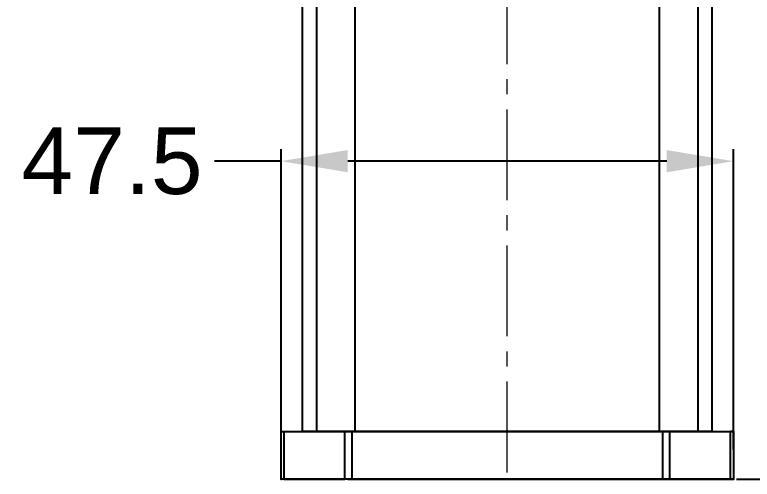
# Model space of a CAD drawing. Header units: millimetres. Extents: x 13387 to 13981, y 3730 to 4570.
# Drawn here: x 13478.1 to 13555.6, y 4002.8 to 4051.5 of the extents above; entities that cross this region are included whole.
import ezdxf

# ---------------------------------------------------------------- set-up
doc = ezdxf.new("R2010")
doc.units = ezdxf.units.MM
doc.linetypes.add('CENTER2', pattern=[28.575, 19.05, -3.175, 3.175, -3.175])
doc.linetypes.add('CENTERX2', pattern=[101.6, 63.5, -12.7, 12.7, -12.7])
doc.layers.add('CENTER', color=1, linetype='CENTERX2', lineweight=15)
doc.layers.add('DIM_', color=5, linetype='Continuous', lineweight=9)
doc.styles.get("Standard").update_dxf_attribs({"font": 'arial.ttf'})
doc.dimstyles.new('사본(2) STANDARD', dxfattribs={"dimscale": 0, "dimtxt": 4, "dimasz": 4, "dimexe": 1.25, "dimexo": 0.625, "dimgap": 1.5, "dimtad": 3, "dimtih": 1, "dimtoh": 1, "dimdec": 1, "dimzin": 9, "dimdsep": 46, "dimtxsty": 'Standard', "dimcen": 2.5, "dimclrd": 5, "dimclre": 5, "dimclrt": 5, "dimadec": 0, "dimazin": 0, "dimtfac": 1, "dimtdec": 1, "dimtmove": 0, "dimatfit": 3, "dimfxl": 1.25, "dimtfill": 1, "dimtolj": 1, "dimtzin": 0, "dimarcsym": 0})

# ---------------------------------------------------------------- blocks, each defined once
blk = doc.blocks.new('*D3')
at = {"layer": 'Defpoints', "color": 0, "transparency": 16777216}
for p in [(13553.623, 4036.178), (13506.123, 4005.286), (13553.623, 4005.286)]:
    blk.add_point(p, dxfattribs=at)
at = {"layer": 'DIM_', "color": 5, "lineweight": -2, "transparency": 16777216}
for p, q in [((13506.123, 4005.911), (13506.123, 4037.428)), ((13553.623, 4005.911), (13553.623, 4037.428)), ((13506.123, 4036.178), (13499.123, 4036.178)), ((13546.623, 4036.178), (13513.123, 4036.178))]:
    blk.add_line(p, q, dxfattribs=at)
at = {"layer": 'DIM_', "color": 5, "transparency": 16777216}
for points in [[(13513.123, 4037.344), (13513.123, 4035.011), (13506.123, 4036.178)], [(13546.623, 4037.344), (13546.623, 4035.011), (13553.623, 4036.178)]]:
    blk.add_solid(points, dxfattribs=at)
at = {"layer": 'DIM_', "color": 5, "transparency": 16777216, "insert": (13488.365, 4036.178), "char_height": 7, "attachment_point": 5, "bg_fill": 3, "box_fill_scale": 1.1, "bg_fill_color": 256, "bg_fill_true_color": 13158600, "bg_fill_transparency": 0}
blk.add_mtext('\\A1;47.5', dxfattribs=at)
blk = doc.blocks.new('*D4')
at = {"layer": 'Defpoints', "color": 0, "transparency": 16777216}
for p in [(13549.555, 4319.786), (13592.059, 4319.786), (13553.623, 4002.786)]:
    blk.add_point(p, dxfattribs=at)
at = {"layer": 'DIM_', "color": 5, "lineweight": -2, "transparency": 16777216}
for p, q in [((13550.18, 4319.786), (13593.309, 4319.786)), ((13592.059, 4312.786), (13592.059, 4166.362)), ((13592.059, 4009.786), (13592.059, 4156.209)), ((13554.248, 4002.786), (13593.309, 4002.786))]:
    blk.add_line(p, q, dxfattribs=at)
at = {"layer": 'DIM_', "color": 5, "transparency": 16777216}
for points in [[(13590.892, 4312.786), (13593.225, 4312.786), (13592.059, 4319.786)], [(13590.892, 4009.786), (13593.225, 4009.786), (13592.059, 4002.786)]]:
    blk.add_solid(points, dxfattribs=at)
at = {"layer": 'DIM_', "color": 5, "transparency": 16777216, "insert": (13592.059, 4161.286), "char_height": 7, "attachment_point": 5, "bg_fill": 3, "box_fill_scale": 1.1, "bg_fill_color": 256, "bg_fill_true_color": 13158600, "bg_fill_transparency": 0}
blk.add_mtext('\\A1;317', dxfattribs=at)
blk = doc.blocks.new('*D5')
at = {"layer": 'Defpoints', "color": 0, "transparency": 16777216}
for p in [(13548.468, 4289.767), (13553.33, 4002.786), (13571.886, 4002.786)]:
    blk.add_point(p, dxfattribs=at)
at = {"layer": 'DIM_', "color": 5, "lineweight": -2, "transparency": 16777216}
for p, q in [((13549.093, 4289.767), (13573.136, 4289.767)), ((13571.886, 4282.767), (13571.886, 4151.35)), ((13571.886, 4009.786), (13571.886, 4141.202)), ((13553.955, 4002.786), (13573.136, 4002.786))]:
    blk.add_line(p, q, dxfattribs=at)
at = {"layer": 'DIM_', "color": 5, "transparency": 16777216}
for points in [[(13570.72, 4282.767), (13573.053, 4282.767), (13571.886, 4289.767)], [(13570.72, 4009.786), (13573.053, 4009.786), (13571.886, 4002.786)]]:
    blk.add_solid(points, dxfattribs=at)
at = {"layer": 'DIM_', "color": 5, "transparency": 16777216, "insert": (13571.886, 4146.276), "char_height": 7, "attachment_point": 5, "bg_fill": 3, "box_fill_scale": 1.1, "bg_fill_color": 256, "bg_fill_true_color": 13158600, "bg_fill_transparency": 0}
blk.add_mtext('\\A1;287', dxfattribs=at)

msp = doc.modelspace()

# ---------------------------------------------------------------- linework, layer by layer
for p, q in [((13508.373, 4007.786), (13508.373, 4274.786)), ((13551.373, 4274.786), (13551.373, 4007.786)), ((13509.838, 4272.826), (13509.838, 4007.786)), ((13513.909, 4007.786), (13513.909, 4272.786)), ((13545.838, 4272.786), (13545.838, 4007.786)), ((13549.909, 4007.786), (13549.909, 4272.826)), ((13506.123, 4007.786), (13553.623, 4007.786)), ((13506.123, 4007.786), (13506.416, 4007.786)), ((13506.123, 4002.786), (13506.123, 4007.786)), ((13506.416, 4007.786), (13512.83, 4007.786)), ((13506.416, 4007.786), (13506.416, 4002.786)), ((13515.373, 4007.786), (13508.373, 4007.786)), ((13508.373, 4007.786), (13515.373, 4007.786)), ((13512.83, 4007.786), (13513.538, 4007.786)), ((13512.83, 4002.786), (13512.83, 4007.786)), ((13513.538, 4007.786), (13546.209, 4007.786)), ((13513.538, 4007.786), (13513.538, 4002.786)), ((13544.373, 4007.786), (13515.373, 4007.786)), ((13515.373, 4007.786), (13544.373, 4007.786)), ((13544.373, 4007.786), (13551.373, 4007.786)), ((13551.373, 4007.786), (13544.373, 4007.786)), ((13546.209, 4007.786), (13546.916, 4007.786)), ((13546.209, 4002.786), (13546.209, 4007.786)), ((13546.916, 4007.786), (13553.33, 4007.786)), ((13546.916, 4007.786), (13546.916, 4002.786)), ((13553.623, 4007.786), (13553.33, 4007.786)), ((13553.33, 4002.786), (13553.33, 4007.786)), ((13553.623, 4007.786), (13553.623, 4002.786)), ((13513.123, 4002.786), (13506.123, 4002.786)), ((13513.123, 4002.786), (13506.123, 4002.786)), ((13506.416, 4002.786), (13506.123, 4002.786)), ((13506.416, 4002.786), (13512.83, 4002.786)), ((13513.538, 4002.786), (13512.83, 4002.786)), ((13546.623, 4002.786), (13513.123, 4002.786)), ((13513.123, 4002.786), (13546.623, 4002.786)), ((13513.538, 4002.786), (13546.209, 4002.786)), ((13546.916, 4002.786), (13546.209, 4002.786)), ((13553.623, 4002.786), (13546.623, 4002.786)), ((13546.623, 4002.786), (13553.623, 4002.786)), ((13546.916, 4002.786), (13553.33, 4002.786)), ((13553.623, 4002.786), (13553.33, 4002.786))]:
    msp.add_line(p, q)
for p in [(13508.373, 4007.786), (13508.373, 4007.786), (13551.373, 4007.786), (13551.373, 4007.786), (13506.123, 4002.786), (13506.123, 4002.786), (13506.123, 4002.786), (13553.623, 4002.786), (13553.623, 4002.786)]:
    msp.add_point(p)
at = {"layer": 'CENTER', "color": 1, "linetype": 'CENTER2', "ltscale": 0.5}
msp.add_line((13529.873, 3917.786), (13529.873, 4324.786), dxfattribs=at)

# ---------------------------------------------------------------- next in the draw order: dimensions: what is measured, and where the dimension line sits
at = {"layer": 'DIM_'}
dim = msp.add_linear_dim(base=(13553.623, 4036.178), p1=(13506.123, 4005.286), p2=(13553.623, 4005.286), dimstyle='사본(2) STANDARD', override={"dimscale": 1, "dimtxt": 7, "dimasz": 7, "dimtad": 0}, dxfattribs=at)
dim.commit()
dim.dimension.update_dxf_attribs({"geometry": '*D3', "text_midpoint": (13488.365, 4036.178), "dimtype": 128})

# ---------------------------------------------------------------- next in the draw order: dimensions: what is measured, and where the dimension line sits
dim = msp.add_linear_dim(base=(13592.059, 4319.786), p1=(13553.623, 4002.786), p2=(13549.555, 4319.786), angle=90, dimstyle='사본(2) STANDARD', override={"dimscale": 1, "dimtxt": 7, "dimasz": 7, "dimtad": 0}, dxfattribs=at)
dim.commit()
dim.dimension.update_dxf_attribs({"geometry": '*D4', "text_midpoint": (13592.059, 4161.286)})

# ---------------------------------------------------------------- next in the draw order: dimensions: what is measured, and where the dimension line sits
dim = msp.add_linear_dim(base=(13571.886, 4002.786), p1=(13548.468, 4289.767), p2=(13553.33, 4002.786), angle=90, dimstyle='사본(2) STANDARD', override={"dimscale": 1, "dimtxt": 7, "dimasz": 7, "dimtad": 0}, dxfattribs=at)
dim.commit()
dim.dimension.update_dxf_attribs({"geometry": '*D5', "text_midpoint": (13571.886, 4146.276)})

doc.saveas('drawing.dxf')
